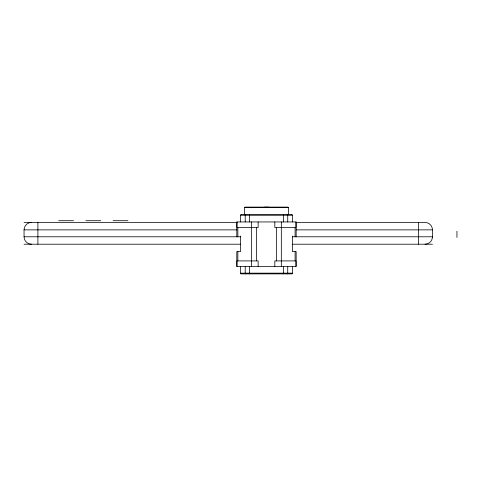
<?xml version="1.0" encoding="UTF-8"?>
<svg xmlns="http://www.w3.org/2000/svg" width="481" height="481" viewBox="0 0 481 481"><rect width="100%" height="100%" fill="white"/><g stroke="black" fill="none" stroke-linecap="round" stroke-linejoin="round"><path stroke-width="0.72" d="M432.449 237.241L432.461 229.864A7.419 7.419 0 0 0 425.042 222.444L296.212 222.444M244.456 214.526L244.456 207.6L244.955 207.107L287.993 207.107L288.492 207.6L288.492 214.526M244.456 207.6L288.492 207.6M241.24 214.526L291.708 214.526M240.5 221.945L240.5 215.266L292.448 215.266L292.448 221.945M58.682 220.713L73.527 220.713M85.895 220.713L100.733 220.713M113.101 220.713L127.946 220.713M24.05 222.444L236.995 222.444M31.469 244.21A7.419 7.419 0 0 1 24.05 236.79L24.05 229.864L236.892 229.864M296.212 229.864L432.461 229.864M24.05 236.79L240.644 236.79M292.448 236.79L432.461 236.79A7.419 7.419 0 0 1 425.042 244.21M24.05 244.21L240.644 244.21M292.454 244.21L432.461 244.21M240.5 266.474L240.5 273.154L292.448 273.154L292.448 266.474M456.95 231.181L456.95 237.452M418.608 222.444L418.608 244.21M296.158 236.79L296.158 221.945L236.79 221.945L236.79 236.79M295.941 221.945L295.941 227.513L274.819 227.513L274.819 221.945M295.941 266.474L295.941 260.906L274.819 260.906L274.819 266.474M295.1 227.513L295.1 236.79M295.1 251.629L295.1 260.906M292.448 236.045L292.448 251.629L296.158 251.629L296.158 266.474L236.79 266.474L236.79 251.629L240.5 251.629L240.5 236.045M287.728 221.945L287.728 215.266A0.74 0.625 -90 0 0 287.103 214.526M287.728 266.474L287.728 273.154A0.74 0.625 -90 0 1 287.103 273.893M283.58 214.544L283.58 221.945M283.58 266.474L283.58 273.875M281.319 221.945L281.319 266.474M276.371 227.513L276.371 260.906M258.129 221.945L258.129 227.513L237.007 227.513L237.007 221.945M258.129 266.474L258.129 260.906L237.007 260.906L237.007 266.474M256.577 227.513L256.577 260.906M251.629 221.945L251.629 266.474M249.368 214.544L249.368 221.945M249.368 266.474L249.368 273.875M245.22 221.945L245.22 215.266A0.74 0.625 -90 0 1 245.845 214.526M245.22 266.474L245.22 273.154A0.74 0.625 -90 0 0 245.845 273.893M237.848 227.513L237.848 236.79M237.848 251.629L237.848 260.906M37.903 222.444L37.903 244.21M292.46 273.154A0.758 0.728 -90 0 1 291.708 273.881L241.24 273.893A0.758 0.728 -90 0 1 240.488 273.154M240.488 215.266A0.758 0.728 -90 0 1 241.24 214.538M291.708 214.538A0.758 0.728 -90 0 1 292.46 215.266M262.957 207.419A20.01 20.01 0 0 1 269.991 207.419M24.05 229.864A7.419 7.419 0 0 1 31.469 222.444"/></g></svg>
